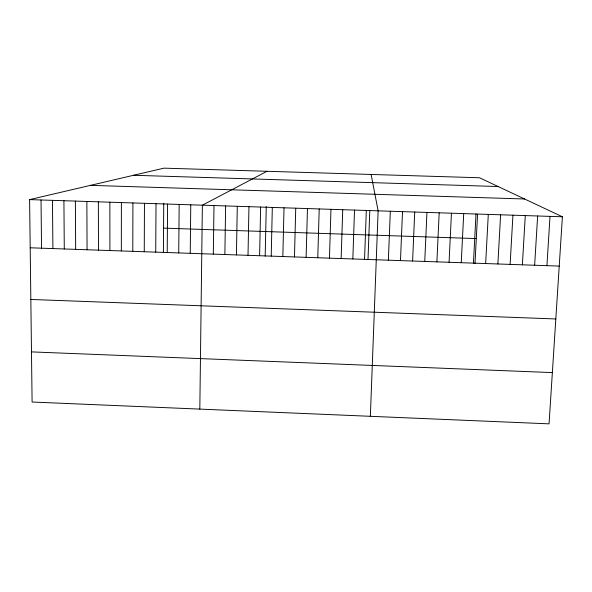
<?xml version="1.0" encoding="UTF-8"?>
<svg xmlns="http://www.w3.org/2000/svg" width="592" height="592" viewBox="0 0 592 592"><rect width="100%" height="100%" fill="white"/><g stroke="black" fill="none" stroke-linecap="round" stroke-linejoin="round"><path stroke-width="0.89" d="M121.338 250.941L121.382 202.568M132.793 251.334L132.911 202.938M144.256 251.733L144.455 203.315M155.733 252.133L156.014 203.685M163.399 252.666L163.747 203.248M167.218 252.525L167.588 204.055M178.725 252.925L179.169 204.432M190.239 253.324L190.765 204.802M199.822 409.109L202.375 205.18L267.029 171.288M213.312 254.123L214.001 205.55M224.864 254.523L225.633 205.927M236.43 254.923L237.288 206.305M248.011 255.322L248.951 206.682M259.607 255.729L260.628 207.052M265.186 256.188L266.267 206.549M271.217 256.129L272.313 207.429M282.835 256.528L284.019 207.807M294.468 256.935L295.734 208.184M306.116 257.335L307.463 208.562M317.778 257.742L319.206 208.946M329.448 258.142L330.965 209.324M341.14 258.549L342.738 209.701M352.839 258.948L354.519 210.079M364.554 259.355L366.315 210.463M367.995 259.747L369.785 210.782M370.355 416.309L378.125 210.841L371.117 174.455M388.374 260.184L390.313 211.233M400.481 260.598L402.508 211.625M412.609 261.02L414.718 212.017M424.745 261.442L426.943 212.417M436.896 261.864L439.19 212.809M449.069 262.286L451.444 213.201M461.249 262.7L463.714 213.601M473.445 263.129L475.998 213.993M474.999 263.455L477.566 214.252M485.655 263.551L488.296 214.393M497.879 263.973L500.61 214.792M510.119 264.395L512.938 215.185M522.373 264.816L525.282 215.584M534.643 265.246L537.64 215.984M546.927 265.667L550.012 216.383M562.4 216.783L549.058 423.85L32.101 402.027L29.6 199.608L163.991 168.15L479.476 177.755L562.4 216.783L29.6 199.608M133.548 175.276L498.101 186.524M90.495 185.355L524.608 198.993M163.57 228.127L476.301 238.576M30.192 247.789L559.225 266.097M30.836 299.456L555.814 318.962M31.48 351.892L552.366 372.597M41.026 199.978L41.544 248.181M52.466 200.348L52.903 248.573M63.921 200.718L64.276 248.966M75.384 201.088L75.665 249.358M86.869 201.458L87.061 249.757M98.361 201.828L98.479 250.15M109.86 202.198L109.905 250.542"/></g></svg>
